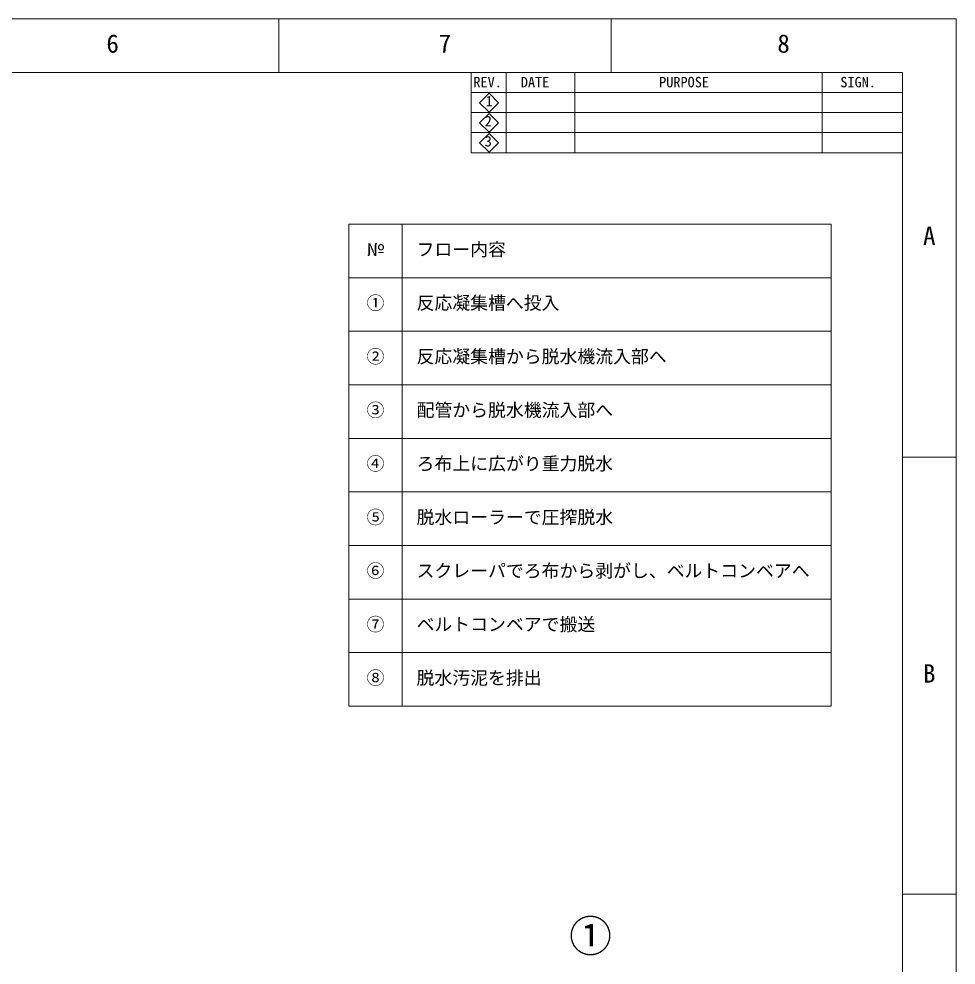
# Model space of a CAD drawing. Units: millimetres at full size. Extents: x -18456 to 18937, y -12290 to 13871.
# Drawn here: x 5822 to 18937, y 623 to 13871 of the extents above; entities that cross this region are included whole.
import ezdxf
from ezdxf.enums import TextEntityAlignment as Align

# ---------------------------------------------------------------- set-up
doc = ezdxf.new("R2010")
doc.units = ezdxf.units.MM
doc.header["$LTSCALE"] = 100
doc.layers.add('1-1', color=134, linetype='Continuous', lineweight=18)
doc.layers.add('1-2', color=5, linetype='Continuous', lineweight=18)
doc.styles.add('ＭＳ ゴシック', font='')
doc.styles.get('ＭＳ ゴシック').set_extended_font_data('MS Gothic')

msp = doc.modelspace()

# ---------------------------------------------------------------- linework, layer by layer
at = {"layer": '1-1', "color": 3}
for p, q in [((10437.1, 10997.7), (10437.1, 4247.7)), ((10437.1, 10997.7), (17187.1, 10997.7)), ((11187.1, 10997.7), (11187.1, 4247.7)), ((17187.1, 10997.7), (17187.1, 4247.7)), ((10437.1, 10247.7), (17187.1, 10247.7)), ((10437.1, 9497.7), (17187.1, 9497.7)), ((10437.1, 8747.7), (17187.1, 8747.7)), ((10437.1, 7997.7), (17187.1, 7997.7)), ((10437.1, 7247.7), (17187.1, 7247.7)), ((10437.1, 6497.7), (17187.1, 6497.7)), ((10437.1, 5747.7), (17187.1, 5747.7)), ((10437.1, 4997.7), (17187.1, 4997.7)), ((10437.1, 4247.7), (17187.1, 4247.7))]:
    msp.add_line(p, q, dxfattribs=at)
at = {"layer": '1-2', "color": 7}
for p, q in [((18937.1, 13870.9), (-18456.1, 13870.9)), ((18937.1, -11869.1), (18937.1, 13870.9))]:
    msp.add_line(p, q, dxfattribs=at)
at = {"layer": '1-2', "color": 3}
for p, q in [((9458.9, 13870.9), (9458.9, 13120.9)), ((14108.9, 13870.9), (14108.9, 13120.9)), ((18187.1, 13120.9), (-17706.1, 13120.9)), ((18937.1, 7735.9), (18187.1, 7735.9)), ((18937.1, 1615.9), (18187.1, 1615.9))]:
    msp.add_line(p, q, dxfattribs=at)
at = {"layer": '1-2'}
for p, q in [((12149.9, 11997.7), (12149.9, 13120.9)), ((12641.3, 11997.7), (12641.3, 13120.9)), ((13600.7, 11997.7), (13600.7, 13120.9)), ((17063.9, 11997.7), (17063.9, 13120.9)), ((18187.1, 12840.1), (12149.9, 12840.1)), ((12401.7, 12829.4), (12269.3, 12697)), ((12534.1, 12697), (12401.7, 12829.4)), ((12269.3, 12697), (12401.7, 12564.7)), ((12401.7, 12564.7), (12534.1, 12697)), ((18187.1, 12559.3), (12149.9, 12559.3)), ((12401.7, 12548.6), (12269.3, 12416.2)), ((12534.1, 12416.2), (12401.7, 12548.6)), ((12269.3, 12416.2), (12401.7, 12283.9)), ((12401.7, 12283.9), (12534.1, 12416.2)), ((18187.1, 12278.5), (12149.9, 12278.5)), ((12401.7, 12267.8), (12269.3, 12135.4)), ((12534.1, 12135.4), (12401.7, 12267.8)), ((12269.3, 12135.4), (12401.7, 12003.1)), ((12401.7, 12003.1), (12534.1, 12135.4)), ((18187.1, 11997.7), (12149.9, 11997.7))]:
    msp.add_line(p, q, dxfattribs=at)
at = {"layer": '1-2', "color": 3}
msp.add_lwpolyline([(-17706.1, -9949.1), (18187.1, -9949.1), (18187.1, 13120.9)], dxfattribs=at)

# ---------------------------------------------------------------- texts
at = {"layer": '1-1', "style": 'ＭＳ ゴシック'}
for s, p in [('№', (10687.1, 10497.7)), ('フロー内容', (11387.1, 10497.7)), ('①', (10687.1, 9747.7)), ('反応凝集槽へ投入', (11387.1, 9747.7)), ('②', (10687.1, 8997.7)), ('反応凝集槽から脱水機流入部へ', (11387.1, 8997.7)), ('③', (10687.1, 8247.7)), ('配管から脱水機流入部へ', (11387.1, 8247.7)), ('④', (10687.1, 7497.7)), ('ろ布上に広がり重力脱水', (11387.1, 7497.7)), ('⑤', (10687.1, 6747.7)), ('脱水ローラーで圧搾脱水', (11387.1, 6747.7)), ('⑥', (10687.1, 5997.7)), ('スクレーパでろ布から剥がし、ベルトコンベアへ', (11387.1, 5997.7)), ('⑦', (10687.1, 5247.7)), ('ベルトコンベアで搬送', (11387.1, 5247.7)), ('⑧', (10687.1, 4497.7)), ('脱水汚泥を排出', (11387.1, 4497.7))]:
    msp.add_text(s, height=183.3, dxfattribs=at).set_placement(p, align=Align.BOTTOM_LEFT)
at = {"layer": '1-2', "color": 7, "style": 'ＭＳ ゴシック'}
for s, height, p in [('6', 256.6, (7046.4, 13320.9)), ('7', 256.6, (11696.4, 13320.9)), ('8', 256.6, (16435.5, 13320.9)), ('REV.', 146.6, (12182, 12868.8)), ('DATE', 146.6, (12846.1, 12868.8)), ('PURPOSE', 146.6, (14781.1, 12868.8)), ('SIGN.', 146.6, (17317, 12868.8)), ('1', 146.6, (12354.1, 12603)), ('2', 146.6, (12340.3, 12322.2)), ('3', 146.6, (12340.3, 12041.4)), ('A', 256.6, (18474.6, 10628.4)), ('B', 256.6, (18474.6, 4500.9))]:
    msp.add_text(s, height=height, dxfattribs=at).set_placement(p, align=Align.BOTTOM_LEFT)
at = {"layer": '1-2', "style": 'ＭＳ ゴシック'}
msp.add_text('①', height=439.9, dxfattribs=at).set_placement((13521.1, 677.3), align=Align.BOTTOM_LEFT)

doc.saveas('drawing.dxf')
